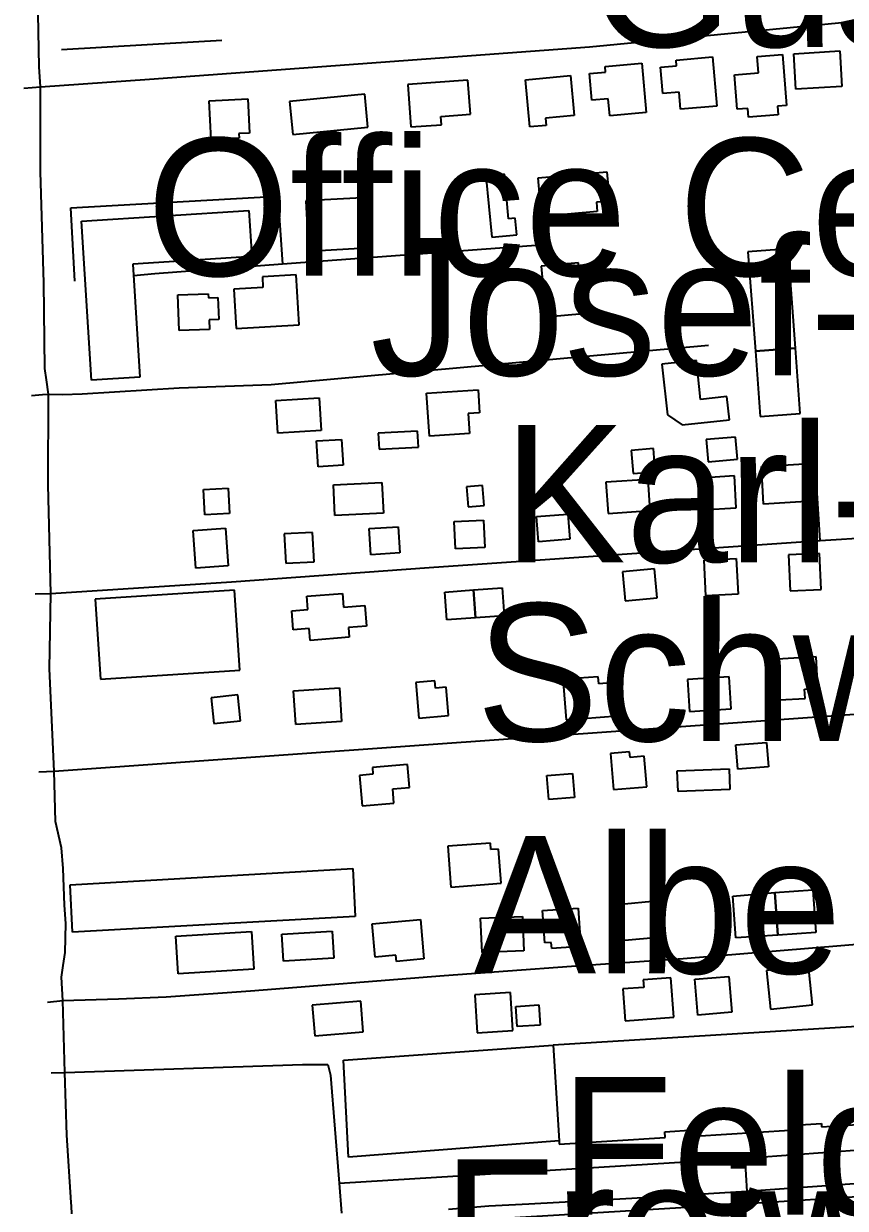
# Model space of a CAD drawing. Extents: x -3657 to 4700, y -7332 to 8131.
# Drawn here: x -3055.4 to -2796, y 1894.7 to 2268.6 of the extents above; entities that cross this region are included whole.
import ezdxf

# ---------------------------------------------------------------- set-up
doc = ezdxf.new("R2010")
doc.units = 0
for name, color, linetype in [('OSM_BUILDING_DETACHED', 9, 'CONTINUOUS'), ('OSM_BUILDING_OFFICE', 9, 'CONTINUOUS'), ('OSM_BUILDING_YES', 9, 'CONTINUOUS'), ('OSM_HIGHWAY_FOOTWAY', 8, 'CONTINUOUS'), ('OSM_HIGHWAY_RESIDENTIAL', 8, 'CONTINUOUS'), ('OSM_HIGHWAY_SECONDARY', 8, 'CONTINUOUS'), ('OSM_HIGHWAY_SERVICE', 8, 'CONTINUOUS'), ('OSM_LABELS', 8, 'CONTINUOUS'), ('OSM_LANDUSE_CONSTRUCTION', 3, 'CONTINUOUS'), ('OSM_LEISURE_SWIMMING_POOL', 3, 'CONTINUOUS')]:
    doc.layers.add(name, color=color, linetype=linetype)

msp = doc.modelspace()

# ---------------------------------------------------------------- linework, layer by layer
at = {"layer": 'OSM_BUILDING_DETACHED'}
for p, q in [((-2880.249792, 2193.12467), (-2892.051214, 2192.034959)), ((-2892.051214, 2192.034959), (-2890.587413, 2176.078488)), ((-2878.785991, 2177.168198), (-2880.249792, 2193.12467)), ((-2890.587413, 2176.078488), (-2878.785991, 2177.168198)), ((-2831.496875, 1993.218431), (-2818.299912, 1994.352619)), ((-2830.541232, 1980.119668), (-2831.496875, 1993.218431)), ((-2818.299912, 1994.352619), (-2817.359439, 1980.886913)), ((-2891.649238, 1988.692797), (-2880.378728, 1989.482281)), ((-2880.378728, 1989.482281), (-2879.605113, 1978.518461)), ((-2867.947796, 1990.627589), (-2854.834262, 1991.828494)), ((-2866.90114, 1979.141153), (-2867.947796, 1990.627589)), ((-2854.834262, 1991.828494), (-2853.787607, 1980.330939)), ((-2945.445822, 1984.45627), (-2930.19347, 1985.857327)), ((-2930.19347, 1985.857327), (-2929.048217, 1973.447973)), ((-2911.164057, 1986.246509), (-2897.921587, 1986.802483)), ((-2910.716574, 1975.47172), (-2911.164057, 1986.246509)), ((-2897.921587, 1986.802483), (-2897.474104, 1976.027695)), ((-2890.928714, 1978.518461), (-2891.649238, 1988.692797)), ((-2944.482596, 1973.970589), (-2945.445822, 1984.45627)), ((-2888.835403, 1978.663015), (-2890.928714, 1978.518461)), ((-2888.698882, 1976.694865), (-2888.835403, 1978.663015)), ((-2879.605113, 1978.518461), (-2881.296448, 1978.396147)), ((-2881.296448, 1978.396147), (-2881.213019, 1977.2286)), ((-2853.787607, 1980.330939), (-2866.90114, 1979.141153)), ((-2817.359439, 1980.886913), (-2830.541232, 1980.119668)), ((-2937.891699, 1974.571041), (-2944.482596, 1973.970589)), ((-2937.717256, 1972.647369), (-2937.891699, 1974.571041)), ((-2897.474104, 1976.027695), (-2910.716574, 1975.47172)), ((-2881.213019, 1977.2286), (-2888.698882, 1976.694865)), ((-2929.048217, 1973.447973), (-2937.717256, 1972.647369)), ((-2811.610417, 1970.790414), (-2820.916551, 1969.811899)), ((-2811.382883, 1968.67771), (-2811.610417, 1970.790414)), ((-2851.064785, 1967.432327), (-2859.809669, 1966.787397)), ((-2859.809669, 1966.787397), (-2859.635226, 1964.452303)), ((-2850.15465, 1955.034093), (-2851.064785, 1967.432327)), ((-2843.533415, 1967.009786), (-2832.808986, 1967.877107)), ((-2842.615695, 1955.701262), (-2843.533415, 1967.009786)), ((-2832.808986, 1967.877107), (-2831.883682, 1956.579702)), ((-2820.916551, 1969.811899), (-2819.612024, 1957.524859)), ((-2807.408625, 1969.100251), (-2811.382883, 1968.67771)), ((-2806.331632, 1958.925915), (-2807.408625, 1969.100251)), ((-2901.728987, 1962.828857), (-2913.02225, 1962.083851)), ((-2900.940203, 1950.830925), (-2901.728987, 1962.828857)), ((-2859.635226, 1964.452303), (-2866.286799, 1963.963045)), ((-2866.286799, 1963.963045), (-2865.551106, 1953.899905)), ((-2948.980181, 1960.060104), (-2964.3463, 1958.81472)), ((-2948.198982, 1950.430623), (-2948.980181, 1960.060104)), ((-2913.02225, 1962.083851), (-2912.233466, 1950.097038)), ((-2964.3463, 1958.81472), (-2963.557516, 1949.18524)), ((-2831.883682, 1956.579702), (-2842.615695, 1955.701262)), ((-2819.612024, 1957.524859), (-2806.331632, 1958.925915)), ((-2865.551106, 1953.899905), (-2850.15465, 1955.034093)), ((-2963.557516, 1949.18524), (-2948.198982, 1950.430623)), ((-2912.233466, 1950.097038), (-2900.940203, 1950.830925))]:
    msp.add_line(p, q, dxfattribs=at)
at = {"layer": 'OSM_BUILDING_OFFICE'}
for p, q in [((-3037.225389, 2206.256791), (-2984.354109, 2209.648236)), ((-2984.354109, 2209.648236), (-2983.42122, 2195.103939)), ((-3034.001993, 2156.096759), (-3037.225389, 2206.256791)), ((-2983.42122, 2195.103939), (-3021.009811, 2192.69101)), ((-3021.009811, 2192.69101), (-3018.726888, 2157.075275)), ((-3018.726888, 2157.075275), (-3034.001993, 2156.096759))]:
    msp.add_line(p, q, dxfattribs=at)
at = {"layer": 'OSM_BUILDING_YES'}
for p, q in [((-2823.836569, 2258.229299), (-2815.812209, 2258.840871)), ((-2823.442177, 2253.036496), (-2823.836569, 2258.229299)), ((-2815.812209, 2258.840871), (-2814.583526, 2242.773205)), ((-2812.255096, 2259.107739), (-2797.723268, 2259.97506)), ((-2811.595248, 2247.932649), (-2812.255096, 2259.107739)), ((-2797.723268, 2259.97506), (-2797.06342, 2248.78885)), ((-2871.884131, 2255.104722), (-2860.264737, 2256.094357)), ((-2871.724858, 2253.270006), (-2871.884131, 2255.104722)), ((-2860.264737, 2256.094357), (-2858.929871, 2240.538186)), ((-2854.326103, 2254.837854), (-2849.30519, 2255.260395)), ((-2853.620748, 2246.520474), (-2854.326103, 2254.837854)), ((-2849.464464, 2257.106231), (-2837.920913, 2258.084746)), ((-2849.30519, 2255.260395), (-2849.464464, 2257.106231)), ((-2837.920913, 2258.084746), (-2836.593633, 2242.606412)), ((-2915.145899, 2250.790359), (-2934.182897, 2249.433781)), ((-2914.379868, 2239.993331), (-2915.145899, 2250.790359)), ((-2896.988699, 2250.857076), (-2882.798171, 2252.213654)), ((-2895.570404, 2235.990314), (-2896.988699, 2250.857076)), ((-2882.798171, 2252.213654), (-2881.592242, 2239.59303)), ((-2876.745771, 2252.836345), (-2871.724858, 2253.270006)), ((-2876.032832, 2244.452248), (-2876.745771, 2252.836345)), ((-2831.034222, 2252.458283), (-2823.442177, 2253.036496)), ((-2830.207516, 2241.594538), (-2831.034222, 2252.458283)), ((-2934.182897, 2249.433781), (-2933.227255, 2236.034792)), ((-2848.45573, 2246.965253), (-2853.620748, 2246.520474)), ((-2848.000663, 2241.639016), (-2848.45573, 2246.965253)), ((-2797.06342, 2248.78885), (-2811.595248, 2247.932649)), ((-2996.822963, 2244.285456), (-2984.649903, 2244.874789)), ((-2996.223791, 2232.065133), (-2996.822963, 2244.285456)), ((-2984.649903, 2244.874789), (-2984.126575, 2234.066642)), ((-2947.766667, 2246.320323), (-2971.45294, 2243.985229)), ((-2971.45294, 2243.985229), (-2970.429038, 2233.599623)), ((-2946.742765, 2235.934717), (-2947.766667, 2246.320323)), ((-2870.867814, 2244.885908), (-2876.032832, 2244.452248)), ((-2870.412746, 2239.559671), (-2870.867814, 2244.885908)), ((-2923.678418, 2239.337281), (-2914.379868, 2239.993331)), ((-2881.592242, 2239.59303), (-2890.723933, 2238.725709)), ((-2858.929871, 2240.538186), (-2870.412746, 2239.559671)), ((-2836.593633, 2242.606412), (-2848.000663, 2241.639016)), ((-2826.786924, 2241.850287), (-2830.207516, 2241.594538)), ((-2826.582144, 2239.114891), (-2826.786924, 2241.850287)), ((-2817.169827, 2239.837658), (-2826.582144, 2239.114891)), ((-2814.583526, 2242.773205), (-2817.382192, 2242.561934)), ((-2817.382192, 2242.561934), (-2817.169827, 2239.837658)), ((-2970.429038, 2233.599623), (-2946.742765, 2235.934717)), ((-2933.227255, 2236.034792), (-2923.488807, 2236.724201)), ((-2923.488807, 2236.724201), (-2923.678418, 2239.337281)), ((-2890.503984, 2236.479572), (-2895.570404, 2235.990314)), ((-2890.723933, 2238.725709), (-2890.503984, 2236.479572)), ((-2987.448569, 2232.498793), (-2996.223791, 2232.065133)), ((-2984.126575, 2234.066642), (-2987.516829, 2233.899849)), ((-2987.516829, 2233.899849), (-2987.448569, 2232.498793)), ((-2903.670609, 2221.123552), (-2909.518229, 2220.556458)), ((-2902.305406, 2206.979558), (-2903.670609, 2221.123552)), ((-2892.938596, 2219.933767), (-2871.292543, 2221.790722)), ((-2871.292543, 2221.790722), (-2870.496175, 2212.572662)), ((-2909.518229, 2220.556458), (-2907.652451, 2201.23078)), ((-2891.899525, 2207.769042), (-2892.938596, 2219.933767)), ((-2946.591076, 2213.740209), (-2966.341013, 2212.650499)), ((-2945.718863, 2197.93941), (-2946.591076, 2213.740209)), ((-2966.341013, 2212.650499), (-2965.4688, 2196.83858)), ((-2870.496175, 2212.572662), (-2874.5842, 2212.227958)), ((-2874.5842, 2212.227958), (-2874.326328, 2209.281293)), ((-2900.227264, 2207.179709), (-2902.305406, 2206.979558)), ((-2899.726689, 2201.998025), (-2900.227264, 2207.179709)), ((-2874.326328, 2209.281293), (-2891.899525, 2207.769042)), ((-2907.652451, 2201.23078), (-2899.726689, 2201.998025)), ((-2965.4688, 2196.83858), (-2945.718863, 2197.93941)), ((-2814.105705, 2197.527989), (-2826.764171, 2196.582832)), ((-2826.764171, 2196.582832), (-2824.420572, 2165.248102)), ((-2811.769691, 2166.193259), (-2814.105705, 2197.527989)), ((-2969.359629, 2189.366281), (-2980.076473, 2188.74359)), ((-2980.076473, 2188.74359), (-2979.879277, 2185.352144)), ((-2968.449494, 2173.565482), (-2969.359629, 2189.366281)), ((-2979.879277, 2185.352144), (-2989.048891, 2184.818409)), ((-2989.048891, 2184.818409), (-2988.328367, 2172.409055)), ((-3006.713101, 2183.03929), (-2997.164264, 2183.361755)), ((-3006.341463, 2171.764124), (-3006.713101, 2183.03929)), ((-2997.164264, 2183.361755), (-2997.126342, 2182.071894)), ((-2997.126342, 2182.071894), (-2994.084973, 2182.183089)), ((-2994.084973, 2182.183089), (-2993.857439, 2175.266765)), ((-2993.857439, 2175.266765), (-2996.906393, 2175.166689)), ((-2996.906393, 2175.166689), (-2996.80021, 2172.07547)), ((-2988.328367, 2172.409055), (-2968.449494, 2173.565482)), ((-2996.80021, 2172.07547), (-3006.341463, 2171.764124)), ((-2811.769691, 2166.193259), (-2824.420572, 2165.248102)), ((-2824.420572, 2165.248102), (-2811.769691, 2166.193259)), ((-2824.420572, 2165.248102), (-2822.850589, 2144.599204)), ((-2810.267967, 2145.533241), (-2811.769691, 2166.193259)), ((-2843.040425, 2162.279197), (-2853.893789, 2161.12277)), ((-2853.893789, 2161.12277), (-2852.187285, 2145.132939)), ((-2841.735897, 2150.036636), (-2843.040425, 2162.279197)), ((-2975.829174, 2149.647453), (-2962.116468, 2150.492535)), ((-2962.116468, 2150.492535), (-2961.486958, 2140.251482)), ((-2928.267017, 2151.971427), (-2911.96801, 2153.072257)), ((-2927.349297, 2138.405646), (-2928.267017, 2151.971427)), ((-2911.96801, 2153.072257), (-2911.47502, 2145.800109)), ((-2833.415743, 2150.926195), (-2841.735897, 2150.036636)), ((-2832.619375, 2143.520613), (-2833.415743, 2150.926195)), ((-2975.199664, 2139.406401), (-2975.829174, 2149.647453)), ((-2911.47502, 2145.800109), (-2915.070054, 2145.55548)), ((-2915.070054, 2145.55548), (-2914.645325, 2139.272967)), ((-2852.187285, 2145.132939), (-2847.500088, 2141.941645)), ((-2847.500088, 2141.941645), (-2832.619375, 2143.520613)), ((-2822.850589, 2144.599204), (-2810.267967, 2145.533241)), ((-2961.486958, 2140.251482), (-2975.199664, 2139.406401)), ((-2914.645325, 2139.272967), (-2927.349297, 2138.405646)), ((-2962.988681, 2136.904515), (-2955.055335, 2137.404892)), ((-2962.472938, 2128.765046), (-2962.988681, 2136.904515)), ((-2955.055335, 2137.404892), (-2954.539591, 2129.265423)), ((-2830.662584, 2138.10542), (-2839.923211, 2137.327056)), ((-2839.923211, 2137.327056), (-2839.339208, 2130.355134)), ((-2830.07858, 2131.122379), (-2830.662584, 2138.10542)), ((-2856.593857, 2134.469346), (-2863.609484, 2133.924491)), ((-2863.609484, 2133.924491), (-2863.033065, 2126.607865)), ((-2856.017438, 2127.15272), (-2856.593857, 2134.469346)), ((-2839.339208, 2130.355134), (-2830.07858, 2131.122379)), ((-2954.539591, 2129.265423), (-2962.472938, 2128.765046)), ((-2822.524457, 2128.842883), (-2807.370703, 2129.754681)), ((-2821.811517, 2116.967265), (-2822.524457, 2128.842883)), ((-2807.370703, 2129.754681), (-2806.650179, 2117.879063)), ((-2957.664389, 2123.027388), (-2942.321024, 2123.761275)), ((-2942.321024, 2123.761275), (-2941.850788, 2114.120674)), ((-2858.300361, 2124.784268), (-2871.618675, 2123.85023)), ((-2871.618675, 2123.85023), (-2870.928489, 2113.98724)), ((-2863.033065, 2126.607865), (-2856.017438, 2127.15272)), ((-2857.602591, 2114.921278), (-2858.300361, 2124.784268)), ((-2831.041807, 2125.851739), (-2841.697975, 2125.206809)), ((-2841.697975, 2125.206809), (-2841.091218, 2115.188146)), ((-2830.43505, 2115.833076), (-2831.041807, 2125.851739)), ((-2998.63565, 2121.581854), (-2990.823655, 2121.971036)), ((-2998.233673, 2113.598058), (-2998.63565, 2121.581854)), ((-2990.823655, 2121.971036), (-2990.421678, 2113.98724)), ((-2957.201737, 2113.386788), (-2957.664389, 2123.027388)), ((-2910.519378, 2122.838357), (-2915.585798, 2122.426935)), ((-2915.585798, 2122.426935), (-2915.054886, 2116.066586)), ((-2909.988465, 2116.489126), (-2910.519378, 2122.838357)), ((-2915.054886, 2116.066586), (-2909.988465, 2116.489126)), ((-2806.650179, 2117.879063), (-2821.811517, 2116.967265)), ((-2990.421678, 2113.98724), (-2998.233673, 2113.598058)), ((-2941.850788, 2114.120674), (-2957.201737, 2113.386788)), ((-2893.545353, 2113.008725), (-2883.586955, 2113.798209)), ((-2892.915843, 2105.069407), (-2893.545353, 2113.008725)), ((-2883.586955, 2113.798209), (-2882.957445, 2105.870011)), ((-2870.928489, 2113.98724), (-2857.602591, 2114.921278)), ((-2841.091218, 2115.188146), (-2830.43505, 2115.833076)), ((-3001.881799, 2108.649884), (-2991.680699, 2109.372651)), ((-3001.03234, 2096.740907), (-3001.881799, 2108.649884)), ((-2991.680699, 2109.372651), (-2990.831239, 2097.474794)), ((-2946.355958, 2109.239217), (-2937.178759, 2109.850789)), ((-2945.809876, 2100.977434), (-2946.355958, 2109.239217)), ((-2937.178759, 2109.850789), (-2936.632678, 2101.577887)), ((-2919.49938, 2111.496474), (-2910.246337, 2111.919015)), ((-2919.104988, 2102.867748), (-2919.49938, 2111.496474)), ((-2910.246337, 2111.919015), (-2909.851945, 2103.279169)), ((-2964.202195, 2108.016073), (-2973.136691, 2107.571293)), ((-2973.136691, 2107.571293), (-2972.674039, 2098.319875)), ((-2963.739543, 2098.764655), (-2964.202195, 2108.016073)), ((-2882.957445, 2105.870011), (-2892.915843, 2105.069407)), ((-2936.632678, 2101.577887), (-2945.809876, 2100.977434)), ((-2909.851945, 2103.279169), (-2919.104988, 2102.867748)), ((-2804.207983, 2101.433333), (-2813.954015, 2100.966315)), ((-2803.661901, 2090.046973), (-2804.207983, 2101.433333)), ((-2990.831239, 2097.474794), (-3001.03234, 2096.740907)), ((-2972.674039, 2098.319875), (-2963.739543, 2098.764655)), ((-2840.583059, 2099.30951), (-2830.427466, 2099.798768)), ((-2840.036978, 2088.023225), (-2840.583059, 2099.30951)), ((-2830.427466, 2099.798768), (-2829.8738, 2088.523602)), ((-2813.954015, 2100.966315), (-2813.40035, 2089.579954)), ((-2856.305648, 2096.562995), (-2866.400566, 2095.640078)), ((-2866.400566, 2095.640078), (-2865.558691, 2086.444257)), ((-2855.463773, 2087.367175), (-2856.305648, 2096.562995)), ((-2913.454564, 2089.8913), (-2904.353211, 2090.54735)), ((-2904.353211, 2090.54735), (-2903.716116, 2081.707353)), ((-2813.40035, 2089.579954), (-2803.661901, 2090.046973)), ((-2988.904786, 2089.846822), (-3032.887077, 2086.944634)), ((-3032.887077, 2086.944634), (-3031.210911, 2061.670027)), ((-2987.22862, 2064.583335), (-2988.904786, 2089.846822)), ((-2966.067973, 2087.900911), (-2954.782294, 2088.80159)), ((-2965.734256, 2083.719981), (-2966.067973, 2087.900911)), ((-2954.782294, 2088.80159), (-2954.433409, 2084.40939)), ((-2922.434566, 2089.201891), (-2913.454564, 2089.8913)), ((-2921.820225, 2080.47309), (-2922.434566, 2089.201891)), ((-2913.454564, 2089.8913), (-2912.817469, 2081.051303)), ((-2912.817469, 2081.051303), (-2913.454564, 2089.8913)), ((-2865.558691, 2086.444257), (-2855.463773, 2087.367175)), ((-2829.8738, 2088.523602), (-2840.036978, 2088.023225)), ((-2970.815845, 2083.30856), (-2965.734256, 2083.719981)), ((-2970.338024, 2077.281795), (-2970.815845, 2083.30856)), ((-2954.433409, 2084.40939), (-2947.759083, 2084.943126)), ((-2947.759083, 2084.943126), (-2947.24334, 2078.449342)), ((-2912.817469, 2081.051303), (-2921.820225, 2080.47309)), ((-2903.716116, 2081.707353), (-2912.817469, 2081.051303)), ((-2965.256435, 2077.693216), (-2970.338024, 2077.281795)), ((-2964.953057, 2073.945947), (-2965.256435, 2077.693216)), ((-2947.24334, 2078.449342), (-2952.863425, 2078.004562)), ((-2952.863425, 2078.004562), (-2952.620723, 2074.924463)), ((-2952.620723, 2074.924463), (-2964.953057, 2073.945947)), ((-2805.209132, 2068.719786), (-2817.518712, 2068.052616)), ((-2817.518712, 2068.052616), (-2816.813357, 2055.220722)), ((-2804.66305, 2058.778959), (-2805.209132, 2068.719786)), ((-3031.210911, 2061.670027), (-2987.22862, 2064.583335)), ((-2925.62004, 2061.18077), (-2931.611765, 2060.669273)), ((-2931.611765, 2060.669273), (-2930.633369, 2049.427466)), ((-2925.41526, 2058.890154), (-2925.62004, 2061.18077)), ((-2874.030534, 2062.503989), (-2880.120856, 2062.014732)), ((-2880.120856, 2062.014732), (-2879.946414, 2059.846431)), ((-2873.848507, 2060.257852), (-2874.030534, 2062.503989)), ((-2868.888269, 2060.647034), (-2873.848507, 2060.257852)), ((-2868.046394, 2050.161353), (-2868.888269, 2060.647034)), ((-2832.680051, 2062.459511), (-2845.808753, 2061.636669)), ((-2845.808753, 2061.636669), (-2845.171658, 2051.517931)), ((-2832.042956, 2052.340773), (-2832.680051, 2062.459511)), ((-2987.820208, 2056.777451), (-2996.276882, 2055.876772)), ((-2986.955579, 2048.593504), (-2987.820208, 2056.777451)), ((-2970.224257, 2058.067312), (-2955.76069, 2059.001349)), ((-2969.534072, 2047.392599), (-2970.224257, 2058.067312)), ((-2955.76069, 2059.001349), (-2955.070504, 2048.326636)), ((-2922.078097, 2059.179261), (-2925.41526, 2058.890154)), ((-2921.296897, 2050.239189), (-2922.078097, 2059.179261)), ((-2879.946414, 2059.846431), (-2885.00525, 2059.446129)), ((-2885.00525, 2059.446129), (-2884.148205, 2048.860372)), ((-2808.864842, 2058.55657), (-2804.66305, 2058.778959)), ((-2808.705568, 2055.665501), (-2808.864842, 2058.55657)), ((-2996.276882, 2055.876772), (-2995.412254, 2047.692825)), ((-2816.813357, 2055.220722), (-2808.705568, 2055.665501)), ((-2930.633369, 2049.427466), (-2921.296897, 2050.239189)), ((-2884.148205, 2048.860372), (-2868.046394, 2050.161353)), ((-2845.171658, 2051.517931), (-2832.042956, 2052.340773)), ((-2995.412254, 2047.692825), (-2986.955579, 2048.593504)), ((-2955.070504, 2048.326636), (-2969.534072, 2047.392599)), ((-2830.533648, 2041.043369), (-2820.878629, 2041.777255)), ((-2820.878629, 2041.777255), (-2820.294625, 2034.071447)), ((-2864.110059, 2038.752753), (-2870.177628, 2038.241256)), ((-2870.177628, 2038.241256), (-2869.221985, 2026.866015)), ((-2863.965954, 2036.995873), (-2864.110059, 2038.752753)), ((-2829.949645, 2033.33756), (-2830.533648, 2041.043369)), ((-2934.243573, 2034.816453), (-2945.347224, 2033.893535)), ((-2945.347224, 2033.893535), (-2945.172782, 2031.702995)), ((-2933.6444, 2027.544305), (-2934.243573, 2034.816453)), ((-2859.521459, 2037.373936), (-2863.965954, 2036.995873)), ((-2858.709922, 2027.744455), (-2859.521459, 2037.373936)), ((-2820.294625, 2034.071447), (-2829.949645, 2033.33756)), ((-2945.172782, 2031.702995), (-2949.35182, 2031.35829)), ((-2949.35182, 2031.35829), (-2948.563036, 2021.773288)), ((-2890.20819, 2031.347171), (-2882.153492, 2031.969863)), ((-2889.616602, 2023.752558), (-2890.20819, 2031.347171)), ((-2882.153492, 2031.969863), (-2881.561904, 2024.375249)), ((-2849.085241, 2032.781586), (-2832.702804, 2033.437636)), ((-2848.827369, 2026.287802), (-2849.085241, 2032.781586)), ((-2832.702804, 2033.437636), (-2832.444932, 2026.943852)), ((-2938.892848, 2027.110644), (-2933.6444, 2027.544305)), ((-2938.521209, 2022.60725), (-2938.892848, 2027.110644)), ((-2869.221985, 2026.866015), (-2858.709922, 2027.744455)), ((-2832.444932, 2026.943852), (-2848.827369, 2026.287802)), ((-2881.561904, 2024.375249), (-2889.616602, 2023.752558)), ((-2948.563036, 2021.773288), (-2938.521209, 2022.60725)), ((-2908.046843, 2009.997745), (-2921.509262, 2008.985871)), ((-2921.509262, 2008.985871), (-2920.546036, 1996.120618)), ((-2907.88757, 2007.929519), (-2908.046843, 2009.997745)), ((-2905.528802, 2008.107431), (-2907.88757, 2007.929519)), ((-2904.717265, 1997.299284), (-2905.528802, 2008.107431)), ((-2920.546036, 1996.120618), (-2904.717265, 1997.299284)), ((-2818.299912, 1994.352619), (-2806.301294, 1995.186581)), ((-2817.359439, 1980.886913), (-2818.299912, 1994.352619)), ((-2806.301294, 1995.186581), (-2805.360821, 1981.720875)), ((-3007.433625, 1980.586687), (-2983.474311, 1982.121177)), ((-2983.474311, 1982.121177), (-2982.715865, 1970.234439)), ((-2973.887552, 1981.264976), (-2958.043613, 1982.187894)), ((-2958.043613, 1982.187894), (-2957.543038, 1973.625885)), ((-2805.360821, 1981.720875), (-2817.359439, 1980.886913)), ((-3006.675179, 1968.711069), (-3007.433625, 1980.586687)), ((-2973.386978, 1972.702967), (-2973.887552, 1981.264976)), ((-2957.543038, 1973.625885), (-2973.386978, 1972.702967)), ((-2982.715865, 1970.234439), (-3006.675179, 1968.711069)), ((-2900.045236, 1958.436658), (-2892.817245, 1958.903676)), ((-2899.635676, 1952.098547), (-2900.045236, 1958.436658)), ((-2892.817245, 1958.903676), (-2892.407684, 1952.565565)), ((-2892.407684, 1952.565565), (-2899.635676, 1952.098547)), ((-2771.974022, 1953.321691), (-2888.258983, 1946.194096)), ((-2954.494085, 1941.468312), (-2888.258983, 1946.194096)), ((-2888.258983, 1946.194096), (-2886.408375, 1916.038032)), ((-2888.258983, 1946.194096), (-2886.408375, 1916.038032)), ((-2952.886179, 1910.911946), (-2954.494085, 1941.468312)), ((-2803.502628, 1920.46359), (-2770.085491, 1922.509577)), ((-2852.976069, 1918.906861), (-2843.632013, 1919.473955)), ((-2852.862302, 1917.049906), (-2852.976069, 1918.906861)), ((-2843.632013, 1919.473955), (-2843.510661, 1917.505805)), ((-2843.510661, 1917.505805), (-2813.514117, 1919.340521)), ((-2813.60513, 1920.863892), (-2803.563303, 1921.475464)), ((-2813.514117, 1919.340521), (-2813.60513, 1920.863892)), ((-2803.563303, 1921.475464), (-2803.502628, 1920.46359)), ((-2886.408375, 1916.038032), (-2952.886179, 1910.911946)), ((-2886.408375, 1916.038032), (-2886.347699, 1914.9928)), ((-2886.347699, 1914.9928), (-2852.862302, 1917.049906))]:
    msp.add_line(p, q, dxfattribs=at)
at = {"layer": 'OSM_HIGHWAY_FOOTWAY'}
for p, q in [((-3050.58921, 2254.993527), (-3051.097369, 2284.271151)), ((-3050.172065, 2248.622058), (-3050.58921, 2254.993527)), ((-3050.081051, 2221.846319), (-3050.172065, 2248.622058)), ((-3049.057149, 2186.853276), (-3050.081051, 2221.846319)), ((-3048.761355, 2159.721714), (-3049.057149, 2186.853276)), ((-3048.253196, 2156.163476), (-3048.761355, 2159.721714)), ((-3047.638855, 2151.671201), (-3048.253196, 2156.163476)), ((-3047.745037, 2123.016269), (-3047.638855, 2151.671201)), ((-3046.880409, 2088.79047), (-3047.745037, 2123.016269)), ((-3047.236878, 2064.950278), (-3046.880409, 2088.79047)), ((-3045.833753, 2032.670391), (-3047.236878, 2064.950278)), ((-3045.371101, 2016.802875), (-3045.833753, 2032.670391)), ((-3043.535661, 2008.463255), (-3045.371101, 2016.802875)), ((-3042.944073, 2001.980591), (-3043.535661, 2008.463255)), ((-3042.511759, 1990.371841), (-3042.944073, 2001.980591)), ((-3042.178042, 1984.600824), (-3042.511759, 1990.371841)), ((-3042.314563, 1975.416123), (-3042.178042, 1984.600824)), ((-3042.928904, 1971.32415), (-3042.314563, 1975.416123)), ((-3043.452232, 1967.643598), (-3042.928904, 1971.32415)), ((-3043.05784, 1960.315852), (-3043.452232, 1967.643598)), ((-3042.390407, 1937.620967), (-3043.05784, 1960.315852)), ((-3041.813988, 1917.82827), (-3042.390407, 1937.620967)), ((-3040.45637, 1896.534442), (-3041.813988, 1917.82827)), ((-2769.820035, 1904.084577), (-2827.082718, 1900.037082)), ((-2827.082718, 1900.037082), (-2863.397119, 1897.779825)), ((-3040.365356, 1895.378015), (-3040.45637, 1896.534442)), ((-2895.98755, 1896.011826), (-2908.562587, 1895.444732)), ((-2863.397119, 1897.779825), (-2895.98755, 1896.011826)), ((-3040.183329, 1892.953965), (-3040.365356, 1895.378015)), ((-2908.562587, 1895.444732), (-2921.274144, 1894.37726))]:
    msp.add_line(p, q, dxfattribs=at)
at = {"layer": 'OSM_HIGHWAY_RESIDENTIAL'}
for p, q in [((-2876.814031, 2261.27604), (-2749.440587, 2273.529721)), ((-3015.746195, 2251.135063), (-2876.814031, 2261.27604)), ((-3050.172065, 2248.622058), (-3015.746195, 2251.135063)), ((-3055.435681, 2248.232875), (-3050.172065, 2248.622058)), ((-2977.346067, 2154.751301), (-2839.248194, 2167.182893)), ((-3036.922011, 2151.737918), (-3006.341463, 2153.717188)), ((-3006.341463, 2153.717188), (-2977.346067, 2154.751301)), ((-3052.932809, 2151.293138), (-3049.542554, 2151.548887)), ((-3049.542554, 2151.548887), (-3047.638855, 2151.671201)), ((-3047.638855, 2151.671201), (-3043.164022, 2151.582245)), ((-3043.164022, 2151.582245), (-3036.922011, 2151.737918)), ((-2927.409973, 2096.929939), (-2803.912189, 2105.45859)), ((-2803.912189, 2105.45859), (-2779.945291, 2107.082036)), ((-2989.868012, 2092.459903), (-2927.409973, 2096.929939)), ((-3046.880409, 2088.79047), (-2989.868012, 2092.459903)), ((-3051.787555, 2088.612558), (-3046.880409, 2088.79047)), ((-3045.833753, 2032.670391), (-2774.507232, 2052.051666)), ((-3050.665055, 2032.47024), (-3045.833753, 2032.670391)), ((-2847.158787, 1973.548048), (-2781.962757, 1978.929883)), ((-2922.631762, 1968.155094), (-2882.456871, 1971.10176)), ((-2882.456871, 1971.10176), (-2847.158787, 1973.548048)), ((-2983.868703, 1963.373712), (-2922.631762, 1968.155094)), ((-3010.414318, 1961.494518), (-2983.868703, 1963.373712)), ((-3047.866388, 1959.804355), (-3043.05784, 1960.315852)), ((-3043.05784, 1960.315852), (-3025.469474, 1960.782871)), ((-3025.469474, 1960.782871), (-3010.414318, 1961.494518))]:
    msp.add_line(p, q, dxfattribs=at)
at = {"layer": 'OSM_HIGHWAY_SECONDARY'}
for p, q in [((-2826.885522, 1896.289813), (-2770.009646, 1899.85917)), ((-2954.676112, 1888.539527), (-2826.885522, 1896.289813))]:
    msp.add_line(p, q, dxfattribs=at)
at = {"layer": 'OSM_HIGHWAY_SERVICE'}
for p, q in [((-3043.444648, 2260.442078), (-3016.45155, 2262.009927)), ((-3016.45155, 2262.009927), (-2992.909381, 2263.388744)), ((-3040.539799, 2210.515556), (-2975.230002, 2214.196108)), ((-2975.230002, 2214.196108), (-2973.682772, 2192.69101)), ((-3039.326285, 2187.342534), (-3040.539799, 2210.515556)), ((-2892.210488, 2198.673297), (-2973.682772, 2192.69101)), ((-2973.682772, 2192.69101), (-3014.016937, 2189.666508)), ((-3014.016937, 2189.666508), (-3020.774692, 2189.054935)), ((-2803.912189, 2105.45859), (-2805.429081, 2128.709449)), ((-3046.804564, 1937.476414), (-3042.390407, 1937.620967)), ((-3042.390407, 1937.620967), (-2967.410422, 1940.100614)), ((-2967.410422, 1940.100614), (-2959.439153, 1940.100614)), ((-2959.439153, 1940.100614), (-2958.559356, 1936.709169)), ((-2958.559356, 1936.709169), (-2955.821365, 1902.694641)), ((-2827.734982, 1910.533883), (-2766.975862, 1914.914963)), ((-2955.821365, 1902.694641), (-2827.734982, 1910.533883)), ((-2827.734982, 1910.533883), (-2827.082718, 1900.037082)), ((-2955.821365, 1902.694641), (-2955.055335, 1893.165236)), ((-2827.082718, 1900.037082), (-2826.885522, 1896.289813))]:
    msp.add_line(p, q, dxfattribs=at)
at = {"layer": 'OSM_LANDUSE_CONSTRUCTION'}
for p, q in [((-3040.790086, 1996.854505), (-2951.551314, 2002.00283)), ((-2951.551314, 2002.00283), (-2950.754945, 1986.769125)), ((-3039.993718, 1981.820951), (-3040.790086, 1996.854505)), ((-2950.754945, 1986.769125), (-3039.993718, 1981.820951))]:
    msp.add_line(p, q, dxfattribs=at)
at = {"layer": 'OSM_LEISURE_SWIMMING_POOL'}
for p, q in [((-2931.04293, 2140.017973), (-2943.473862, 2139.339684)), ((-2943.473862, 2139.339684), (-2943.193237, 2134.313673)), ((-2930.769889, 2134.991962), (-2931.04293, 2140.017973)), ((-2943.193237, 2134.313673), (-2930.769889, 2134.991962))]:
    msp.add_line(p, q, dxfattribs=at)

# ---------------------------------------------------------------- texts
at = {"layer": 'OSM_LABELS'}
for s, p in [('Gustav-Robert-Kirchhoff-Straße', (-2876.727808, 2261.284335)), ('Office Center Seiersberg', (-3016.5664, 2189.0184)), ('Josef-Lienhartweg', (-2945.987497, 2157.574204)), ('Karl-Maisel-Straße', (-2904.036407, 2098.544097)), ('Schwarzlgasse', (-2912.582071, 2042.188766)), ('Albert-Schweitzer-Gasse', (-2913.353509, 1968.835616)), ('Feldkirchner Straße', (-2886.015158, 1892.703699)), ('Freiwillige Feuerwehr Seiersberg', (-2923.193013, 1866.754852))]:
    msp.add_text(s, height=43.418293, dxfattribs=at).set_placement(p)

doc.saveas('drawing.dxf')
